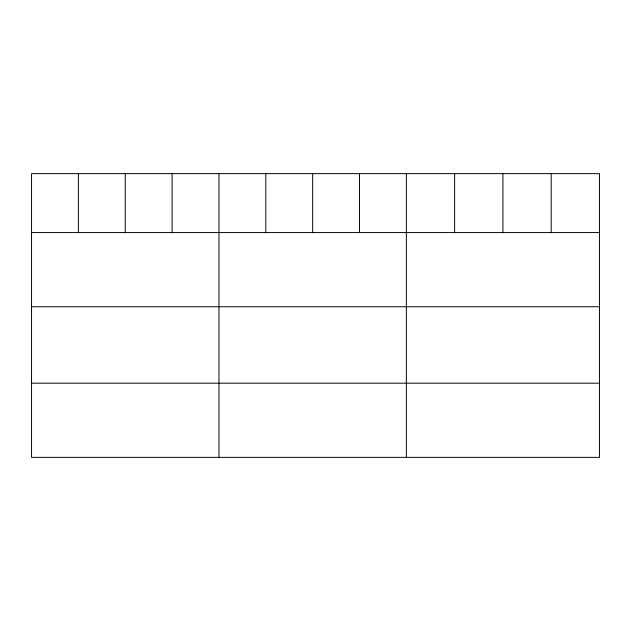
<?xml version="1.0" encoding="UTF-8"?>
<svg xmlns="http://www.w3.org/2000/svg" width="631" height="631" viewBox="0 0 631 631"><rect width="100%" height="100%" fill="white"/><g stroke="black" fill="none" stroke-linecap="round" stroke-linejoin="round"><path stroke-width="0.95" d="M599.45 232.579L599.45 457.365L31.55 457.365L31.55 173.635L599.45 173.635L599.45 232.579L31.55 232.579M31.55 306.761L599.45 306.761M31.55 383.183L599.45 383.183M551.178 173.635L551.178 232.579M502.907 173.635L502.907 232.579M454.635 173.635L454.635 232.579M406.364 173.635L406.364 457.365M359.512 173.635L359.512 232.579M312.66 173.635L312.66 232.579M265.809 173.635L265.809 232.579M218.957 173.635L218.957 457.365M172.105 173.635L172.105 232.579M125.254 173.635L125.254 232.579M78.402 173.635L78.402 232.579"/></g></svg>
